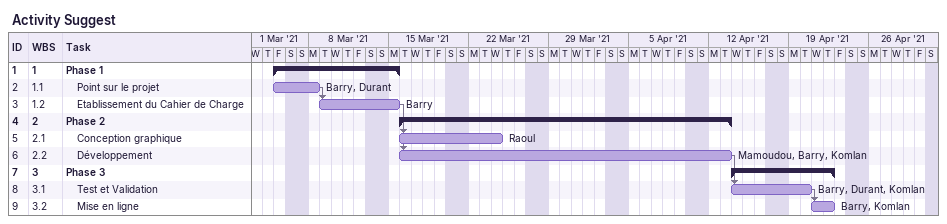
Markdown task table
Activity Suggest

| ID | WBS | Task | Start | Finish | Predecessors | Resources |
|---|---|---|---|---|---|---|
| 1 | 1 | **Phase 1** | 2021-03-05 | 2021-03-15 |  |  |
| 2 | 1.1 | Point sur le projet | 2021-03-05 | 2021-03-08 |  | Barry, Durant |
| 3 | 1.2 | Etablissement du Cahier de Charge | 2021-03-09 | 2021-03-15 | 2 | Barry |
| 4 | 2 | **Phase 2** | 2021-03-16 | 2021-04-13 |  |  |
| 5 | 2.1 | Conception graphique | 2021-03-16 | 2021-03-24 | 3 | Raoul |
| 6 | 2.2 | Développement | 2021-03-16 | 2021-04-13 | 3 | Mamoudou, Barry, Komlan |
| 7 | 3 | **Phase 3** | 2021-04-14 | 2021-04-22 |  |  |
| 8 | 3.1 | Test et Validation | 2021-04-14 | 2021-04-20 | 6 | Barry, Durant, Komlan |
| 9 | 3.2 | Mise en ligne | 2021-04-21 | 2021-04-22 | 8 | Barry, Komlan |
